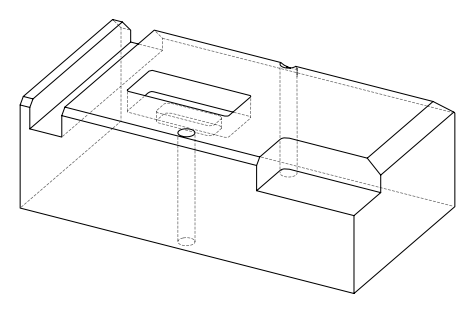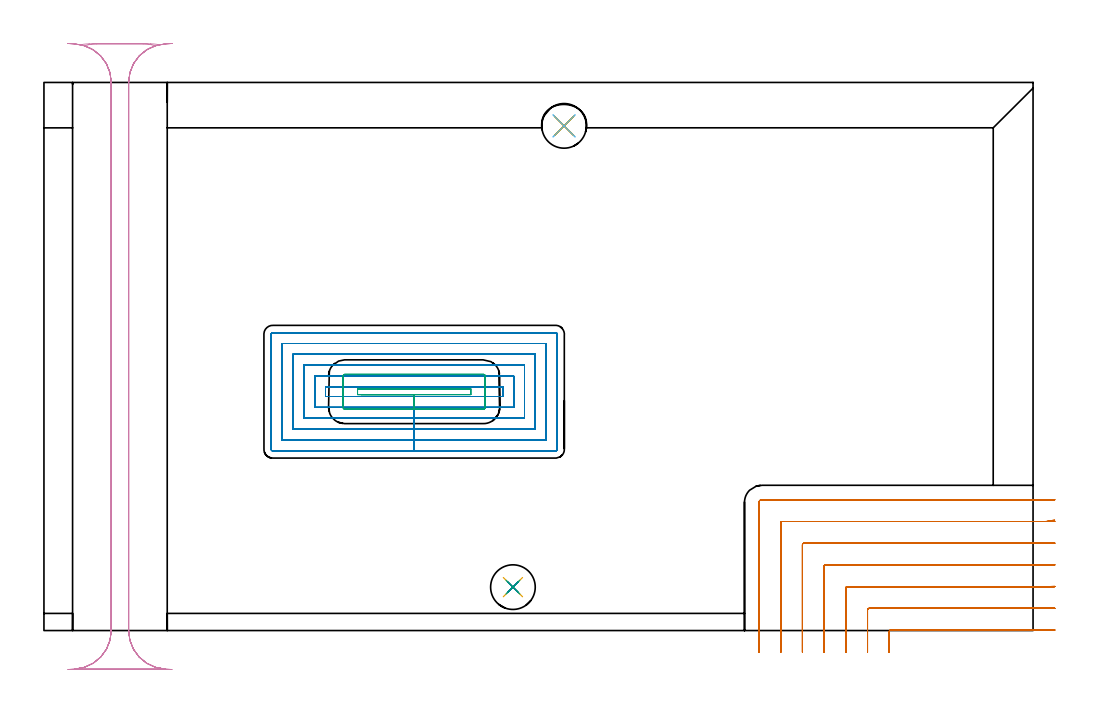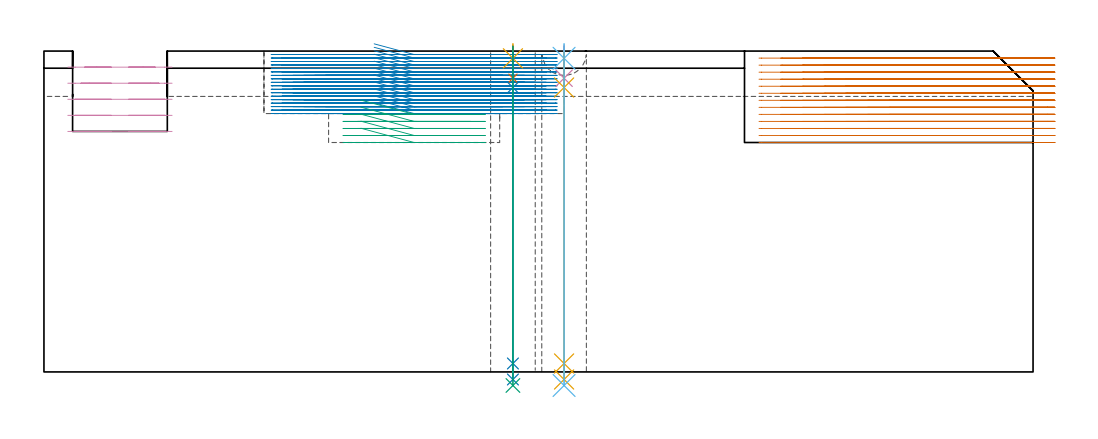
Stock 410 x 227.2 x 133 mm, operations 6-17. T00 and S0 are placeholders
(PLAN: 17 operations, 11 tool changes, 128.1 min)
(1 AREA_MILL | FG_CHAMFER_SURFACE | UGT0205_001 | 0.48 min | 416 mm3)
(2 AREA_MILL_1 | FG_CHAMFER_SURFACE_1 | UGT0205_001 | 0.87 min | 3470 mm3)
(3 AREA_MILL_2 | FG_CHAMFER_SURFACE_2 | UGT0205_001 | 7.85 min | 23693 mm3)
(4 AREA_MILL_3 | FG_CHAMFER_SURFACE_3 | UGT0205_001 | 5.93 min | 6257 mm3)
(5 AREA_MILL_4 | FG_CHAMFER_SURFACE_4 | UGT0205_001 | 19.88 min | 63037 mm3)
(6 MILL_CORNER_NOTCH_RECTANGULAR | CORNER_NOTCH_RECTANGULAR | NXT0201_011 | Follow Part, ap 3, ae 75% | 26.5 min | 271408 mm3)
(7 MILL_RECTANGULAR_POCKET | POCKET_RECTANGULAR_STRAIGHT | NXT0201_008 | Follow Part, ap 1.5, ae 75% | 55.02 min | 177069 mm3)
(8 MILL_RECTANGULAR_POCKET_1 | POCKET_RECTANGULAR_STRAIGHT_1 | NXT0201_011 | Follow Part, ap 3, ae 75% | 2.98 min | 22016 mm3)
(9 MILL_RECTANGULAR_SLOT | SLOT_RECTANGULAR | UGT0201_004 | Follow Part, ap 8, ae 75% | 6 min | 293626 mm3)
(10 SPOT_DRILL | STEP1HOLE | NXT0321_9005460120000 | 0.05 min | 189 mm3)
(11 SPOT_DRILL_1 | STEP1HOLE_1 | NXT0321_9005460120000 | 0.05 min | 111 mm3)
(12 DRILL_BLIND_HOLE_INTO_CENTER | STEP1HOLE | NXT0301_046 | 0.05 min | 360 mm3)
(13 GUN_DRILL_THROUGH_HOLE | STEP1HOLE | UGT0307_003 | 0.63 min | 4664 mm3)
(14 SPADE_DRILL_TO_ENLARGE_THROUGH_HOLE | STEP1HOLE | UGT0306_009 | 0.56 min | 30484 mm3)
(15 DRILL_BLIND_HOLE_INTO_CENTER_1 | STEP1HOLE_1 | NXT0301_046 | 0.05 min | 342 mm3)
(16 GUN_DRILL_THROUGH_HOLE_1 | STEP1HOLE_1 | UGT0307_003 | 0.63 min | 4654 mm3)
(17 SPADE_DRILL_TO_ENLARGE_THROUGH_HOLE_1 | STEP1HOLE_1 | UGT0306_009 | 0.56 min | 29953 mm3)
(TOOL UGT0205_001 | Chamfer Mill 20 x 3 x 45 deg. | D20 FL50 Z2)
(TOOL NXT0201_011 | ENDMILL 12mm [2P460-1200-NA 1630] | D12 FL38 Z6)
(TOOL NXT0201_008 | ENDMILL 6mm [2P460-0600-NA 1630] | D6 FL26 Z6)
(TOOL UGT0201_004 | End Mill 32 mm | D32 FL53 Z6)
(TOOL NXT0321_9005460120000 | NC Spot Drill, 142deg, 12mm, Carbide, Uncoated | D12 PA142 FL30 Z2)
(TOOL NXT0301_046 | Carbide Drill 7.5mm [860.1-0750-038A1-MM 2214] | D7.5 PA140 FL53 Z2)
(TOOL UGT0307_003 | Gun Drill 7 mm | D7 PA130 FL24 Z1)
(TOOL UGT0306_009 | Spade Drill 18.5mm | D18.5 PA132 FL10 Z2)
(OP 6 MILL_CORNER_NOTCH_RECTANGULAR)
G17 G21 G94 G90
T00 M6
G54
G17 G0 G90 X418.999 Y0.307 S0 M3
G43 Z143. H1
Z130.085
G94 G1 X416. Y0.222 F250.
G2 X414.472 Y0.2 R54. F500.
G1 X350.995
G3 X350.4 Y-0.395 R0.6
G1 Y-6.
Y-9. F250.
G0 Z143.
X418.998 Y9.328
Z130.085
G1 X416. Y9.226
G2 X414.472 Y9.2 R45. F500.
G1 X341.995
G3 X341.4 Y8.605 R0.6
G1 Y-6.
Y-9. F250.
G0 Z143.
X418.997 Y18.36
Z130.085
G1 X416. Y18.232
G2 X414.472 Y18.2 R36. F500.
G1 X332.996
G3 X332.4 Y17.604 R0.6
G1 Y-6.
Y-9. F250.
G0 Z143.
X418.995 Y27.413
Z130.085
G1 X416. Y27.243
G2 X414.472 Y27.2 R27. F500.
G1 X323.996
G3 X323.4 Y26.604 R0.6
G1 Y-6.
Y-9. F250.
G0 Z143.
X418.989 Y36.52
Z130.085
G1 X416. Y36.265
G2 X414.472 Y36.2 R18. F500.
G1 X314.996
G3 X314.4 Y35.604 R0.6
G1 Y-6.
Y-9. F250.
G0 Z143.
X418.956 Y45.84
Z130.085
G1 X416. Y45.331
G2 X414.472 Y45.2 R9. F500.
G1 X305.996
G3 X305.4 Y44.604 R0.6
G1 Y-6.
Y-9. F250.
G0 Z143.
X417.472 Y54.2
Z130.085
G1 X414.472
X297.5 F500.
G3 X296.4 Y53.1 R1.1
G1 Y-6.
Y-9. F250.
G0 Z143.
X418.999 Y0.307
Z127.169
G1 X416. Y0.222
G2 X414.472 Y0.2 R54. F500.
G1 X350.995
G3 X350.4 Y-0.395 R0.6
G1 Y-6.
Y-9. F250.
G0 Z143.
X418.998 Y9.328
Z127.169
G1 X416. Y9.226
G2 X414.472 Y9.2 R45. F500.
G1 X341.995
G3 X341.4 Y8.605 R0.6
G1 Y-6.
Y-9. F250.
G0 Z143.
X418.997 Y18.36
Z127.169
G1 X416. Y18.232
G2 X414.472 Y18.2 R36. F500.
G1 X332.996
G3 X332.4 Y17.604 R0.6
G1 Y-6.
Y-9. F250.
G0 Z143.
X418.995 Y27.413
Z127.169
G1 X416. Y27.243
G2 X414.472 Y27.2 R27. F500.
G1 X323.996
G3 X323.4 Y26.604 R0.6
G1 Y-6.
Y-9. F250.
G0 Z143.
X418.989 Y36.52
Z127.169
G1 X416. Y36.265
G2 X414.472 Y36.2 R18. F500.
G1 X314.996
G3 X314.4 Y35.604 R0.6
G1 Y-6.
Y-9. F250.
G0 Z143.
X418.956 Y45.84
Z127.169
G1 X416. Y45.331
G2 X414.472 Y45.2 R9. F500.
G1 X305.996
G3 X305.4 Y44.604 R0.6
G1 Y-6.
Y-9. F250.
G0 Z143.
X417.472 Y54.2
Z127.169
G1 X414.472
X297.5 F500.
G3 X296.4 Y53.1 R1.1
G1 Y-6.
Y-9. F250.
G0 Z143.
X419. Y0.257
Z124.254
G1 X416. Y0.207
G2 X415.11 Y0.2 R54. F500.
G1 X350.995
G3 X350.4 Y-0.395 R0.6
G1 Y-6.
Y-9. F250.
G0 Z143.
X418.999 Y9.268
Z124.254
G1 X416. Y9.209
G2 X415.11 Y9.2 R45. F500.
G1 X341.995
G3 X341.4 Y8.605 R0.6
G1 Y-6.
Y-9. F250.
G0 Z143.
X418.999 Y18.285
Z124.254
G1 X416. Y18.211
G2 X415.11 Y18.2 R36. F500.
G1 X332.996
G3 X332.4 Y17.604 R0.6
G1 Y-6.
Y-9. F250.
G0 Z143.
X418.998 Y27.314
Z124.254
G1 X416. Y27.215
G2 X415.11 Y27.2 R27. F500.
G1 X323.996
G3 X323.4 Y26.604 R0.6
G1 Y-6.
Y-9. F250.
G0 Z143.
X418.996 Y36.37
Z124.254
G1 X416. Y36.222
G2 X415.11 Y36.2 R18. F500.
G1 X314.996
G3 X314.4 Y35.604 R0.6
G1 Y-6.
Y-9. F250.
G0 Z143.
X418.985 Y45.541
Z124.254
G1 X416. Y45.244
G2 X415.11 Y45.2 R9. F500.
G1 X305.996
G3 X305.4 Y44.604 R0.6
G1 Y-6.
Y-9. F250.
G0 Z143.
X418.11 Y54.2
Z124.254
G1 X415.11
X297.5 F500.
G3 X296.4 Y53.1 R1.1
G1 Y-6.
Y-9. F250.
G0 Z143.
X419. Y0.2
Z121.338
G1 X416.
X350.995 F500.
G3 X350.4 Y-0.395 R0.6
G1 Y-6.
Y-9. F250.
G0 Z143.
X419. Y9.2
Z121.338
G1 X416.
X341.995 F500.
G3 X341.4 Y8.605 R0.6
G1 Y-6.
Y-9. F250.
G0 Z143.
X419. Y18.2
Z121.338
G1 X416.
X332.996 F500.
G3 X332.4 Y17.604 R0.6
G1 Y-6.
Y-9. F250.
G0 Z143.
X419. Y27.2
Z121.338
G1 X416.
X332.996 F500.
X323.996
G3 X323.4 Y26.604 R0.6
G1 Y-6.
Y-9. F250.
G0 Z143.
X419. Y36.2
Z121.338
G1 X416.
X323.996 F500.
X314.996
G3 X314.4 Y35.604 R0.6
G1 Y-6.
Y-9. F250.
G0 Z143.
X419. Y45.201
Z121.338
G1 X416. Y45.2
X314.996 F500.
X305.996
G3 X305.4 Y44.604 R0.6
G1 Y-6.
Y-9. F250.
G0 Z143.
X418.997 Y54.2
Z121.338
G1 X415.997
X297.5 F500.
G3 X296.4 Y53.1 R1.1
G1 Y-6.
Y-9. F250.
G0 Z143.
X419. Y0.2
Z118.423
G1 X416.
X350.995 F500.
G3 X350.4 Y-0.395 R0.6
G1 Y-6.
Y-9. F250.
G0 Z143.
X419. Y9.2
Z118.423
G1 X416.
X341.995 F500.
G3 X341.4 Y8.605 R0.6
G1 Y-6.
Y-9. F250.
G0 Z143.
X419. Y18.2
Z118.423
G1 X416.
X332.996 F500.
G3 X332.4 Y17.604 R0.6
G1 Y-6.
Y-9. F250.
G0 Z143.
X419. Y27.2
Z118.423
G1 X416.
X323.996 F500.
G3 X323.4 Y26.604 R0.6
G1 Y-6.
Y-9. F250.
G0 Z143.
X419. Y36.2
Z118.423
G1 X416.
X314.996 F500.
G3 X314.4 Y35.604 R0.6
G1 Y-6.
Y-9. F250.
G0 Z143.
X419. Y45.2
Z118.423
G1 X416.
X305.996 F500.
G3 X305.4 Y44.604 R0.6
G1 Y-6.
Y-9. F250.
G0 Z143.
X419. Y54.2
Z118.423
G1 X416.
X297.5 F500.
G3 X296.4 Y53.1 R1.1
G1 Y-6.
Y-9. F250.
G0 Z143.
X419. Y0.2
Z115.508
G1 X416.
X350.995 F500.
G3 X350.4 Y-0.395 R0.6
G1 Y-6.
Y-9. F250.
G0 Z143.
X419. Y9.2
Z115.508
G1 X416.
X341.995 F500.
G3 X341.4 Y8.605 R0.6
G1 Y-6.
Y-9. F250.
G0 Z143.
X419. Y18.2
Z115.508
G1 X416.
X332.996 F500.
G3 X332.4 Y17.604 R0.6
G1 Y-6.
Y-9. F250.
G0 Z143.
X419. Y27.2
Z115.508
G1 X416.
X323.996 F500.
G3 X323.4 Y26.604 R0.6
G1 Y-6.
Y-9. F250.
G0 Z143.
X419. Y36.2
Z115.508
G1 X416.
X314.996 F500.
G3 X314.4 Y35.604 R0.6
G1 Y-6.
Y-9. F250.
G0 Z143.
X419. Y45.2
Z115.508
G1 X416.
X305.996 F500.
G3 X305.4 Y44.604 R0.6
G1 Y-6.
Y-9. F250.
G0 Z143.
X419. Y54.2
Z115.508
G1 X416.
X297.5 F500.
G3 X296.4 Y53.1 R1.1
G1 Y-6.
Y-9. F250.
G0 Z143.
X419. Y0.2
Z112.592
G1 X416.
X350.995 F500.
G3 X350.4 Y-0.395 R0.6
G1 Y-6.
Y-9. F250.
G0 Z143.
X419. Y9.2
Z112.592
G1 X416.
X341.995 F500.
G3 X341.4 Y8.605 R0.6
G1 Y-6.
Y-9. F250.
G0 Z143.
X419. Y18.2
Z112.592
G1 X416.
X332.996 F500.
G3 X332.4 Y17.604 R0.6
G1 Y-6.
Y-9. F250.
G0 Z143.
X419. Y27.2
Z112.592
G1 X416.
X323.996 F500.
G3 X323.4 Y26.604 R0.6
G1 Y-6.
Y-9. F250.
G0 Z143.
X419. Y36.2
Z112.592
G1 X416.
X314.996 F500.
G3 X314.4 Y35.604 R0.6
G1 Y-6.
Y-9. F250.
G0 Z143.
X419. Y45.2
Z112.592
G1 X416.
X305.996 F500.
G3 X305.4 Y44.604 R0.6
G1 Y-6.
Y-9. F250.
G0 Z143.
X419. Y54.2
Z112.592
G1 X416.
X297.5 F500.
G3 X296.4 Y53.1 R1.1
G1 Y-6.
Y-9. F250.
G0 Z143.
X419. Y0.2
Z109.677
G1 X416.
X350.995 F500.
G3 X350.4 Y-0.395 R0.6
G1 Y-6.
Y-9. F250.
G0 Z143.
X419. Y9.2
Z109.677
G1 X416.
X341.995 F500.
G3 X341.4 Y8.605 R0.6
G1 Y-6.
Y-9. F250.
G0 Z143.
X419. Y18.2
Z109.677
G1 X416.
X332.996 F500.
G3 X332.4 Y17.604 R0.6
G1 Y-6.
Y-9. F250.
G0 Z143.
X419. Y27.2
Z109.677
G1 X416.
X323.996 F500.
G3 X323.4 Y26.604 R0.6
G1 Y-6.
Y-9. F250.
G0 Z143.
X419. Y36.2
Z109.677
G1 X416.
X314.996 F500.
G3 X314.4 Y35.604 R0.6
G1 Y-6.
Y-9. F250.
G0 Z143.
X419. Y45.2
Z109.677
G1 X416.
X305.996 F500.
G3 X305.4 Y44.604 R0.6
G1 Y-6.
Y-9. F250.
G0 Z143.
X419. Y54.2
Z109.677
G1 X416.
X297.5 F500.
G3 X296.4 Y53.1 R1.1
G1 Y-6.
Y-9. F250.
G0 Z143.
X419. Y0.2
Z106.762
G1 X416.
X350.995 F500.
G3 X350.4 Y-0.395 R0.6
G1 Y-6.
Y-9. F250.
G0 Z143.
X419. Y9.2
Z106.762
G1 X416.
X341.995 F500.
G3 X341.4 Y8.605 R0.6
G1 Y-6.
Y-9. F250.
G0 Z143.
X419. Y18.2
Z106.762
G1 X416.
X332.996 F500.
G3 X332.4 Y17.604 R0.6
G1 Y-6.
Y-9. F250.
G0 Z143.
X419. Y27.2
Z106.762
G1 X416.
X323.996 F500.
G3 X323.4 Y26.604 R0.6
G1 Y-6.
Y-9. F250.
G0 Z143.
X419. Y36.2
Z106.762
G1 X416.
X314.996 F500.
G3 X314.4 Y35.604 R0.6
G1 Y-6.
Y-9. F250.
G0 Z143.
X419. Y45.2
Z106.762
G1 X416.
X305.996 F500.
G3 X305.4 Y44.604 R0.6
G1 Y-6.
Y-9. F250.
G0 Z143.
X419. Y54.2
Z106.762
G1 X416.
X297.5 F500.
G3 X296.4 Y53.1 R1.1
G1 Y-6.
Y-9. F250.
G0 Z143.
X419. Y0.2
Z103.846
G1 X416.
X350.995 F500.
G3 X350.4 Y-0.395 R0.6
G1 Y-6.
Y-9. F250.
G0 Z143.
X419. Y9.2
Z103.846
G1 X416.
X341.995 F500.
G3 X341.4 Y8.605 R0.6
G1 Y-6.
Y-9. F250.
G0 Z143.
X419. Y18.2
Z103.846
G1 X416.
X332.996 F500.
G3 X332.4 Y17.604 R0.6
G1 Y-6.
Y-9. F250.
G0 Z143.
X419. Y27.2
Z103.846
G1 X416.
X323.996 F500.
G3 X323.4 Y26.604 R0.6
G1 Y-6.
Y-9. F250.
G0 Z143.
X419. Y36.2
Z103.846
G1 X416.
X314.996 F500.
G3 X314.4 Y35.604 R0.6
G1 Y-6.
Y-9. F250.
G0 Z143.
X419. Y45.2
Z103.846
G1 X416.
X305.996 F500.
G3 X305.4 Y44.604 R0.6
G1 Y-6.
Y-9. F250.
G0 Z143.
X419. Y54.2
Z103.846
G1 X416.
X297.5 F500.
G3 X296.4 Y53.1 R1.1
G1 Y-6.
Y-9. F250.
G0 Z143.
X419. Y0.2
Z100.931
G1 X416.
X350.995 F500.
G3 X350.4 Y-0.395 R0.6
G1 Y-6.
Y-9. F250.
G0 Z143.
X419. Y9.2
Z100.931
G1 X416.
X341.995 F500.
G3 X341.4 Y8.605 R0.6
G1 Y-6.
Y-9. F250.
G0 Z143.
X419. Y18.2
Z100.931
G1 X416.
X332.996 F500.
G3 X332.4 Y17.604 R0.6
G1 Y-6.
Y-9. F250.
G0 Z143.
X419. Y27.2
Z100.931
G1 X416.
X323.996 F500.
G3 X323.4 Y26.604 R0.6
G1 Y-6.
Y-9. F250.
G0 Z143.
X419. Y36.2
Z100.931
G1 X416.
X314.996 F500.
G3 X314.4 Y35.604 R0.6
G1 Y-6.
Y-9. F250.
G0 Z143.
X419. Y45.2
Z100.931
G1 X416.
X305.996 F500.
G3 X305.4 Y44.604 R0.6
G1 Y-6.
Y-9. F250.
G0 Z143.
X419. Y54.2
Z100.931
G1 X416.
X297.5 F500.
G3 X296.4 Y53.1 R1.1
G1 Y-6.
Y-9. F250.
G0 Z143.
X419. Y0.2
Z98.015
G1 X416.
X350.995 F500.
G3 X350.4 Y-0.395 R0.6
G1 Y-6.
Y-9. F250.
G0 Z143.
X419. Y9.2
Z98.015
G1 X416.
X341.995 F500.
G3 X341.4 Y8.605 R0.6
G1 Y-6.
Y-9. F250.
G0 Z143.
X419. Y18.2
Z98.015
G1 X416.
X332.996 F500.
G3 X332.4 Y17.604 R0.6
G1 Y-6.
Y-9. F250.
G0 Z143.
X419. Y27.2
Z98.015
G1 X416.
X323.996 F500.
G3 X323.4 Y26.604 R0.6
G1 Y-6.
Y-9. F250.
G0 Z143.
X419. Y36.2
Z98.015
G1 X416.
X314.996 F500.
G3 X314.4 Y35.604 R0.6
G1 Y-6.
Y-9. F250.
G0 Z143.
X419. Y45.2
Z98.015
G1 X416.
X305.996 F500.
G3 X305.4 Y44.604 R0.6
G1 Y-6.
Y-9. F250.
G0 Z143.
X419. Y54.2
Z98.015
G1 X416.
X297.5 F500.
G3 X296.4 Y53.1 R1.1
G1 Y-6.
Y-9. F250.
G0 Z143.
X419. Y0.2
Z95.1
G1 X416.
X350.995 F500.
G3 X350.4 Y-0.395 R0.6
G1 Y-6.
Y-9. F250.
G0 Z143.
X419. Y9.2
Z95.1
G1 X416.
X341.995 F500.
G3 X341.4 Y8.605 R0.6
G1 Y-6.
Y-9. F250.
G0 Z143.
X419. Y18.2
Z95.1
G1 X416.
X332.996 F500.
G3 X332.4 Y17.604 R0.6
G1 Y-6.
Y-9. F250.
G0 Z143.
X419. Y27.2
Z95.1
G1 X416.
X323.996 F500.
G3 X323.4 Y26.604 R0.6
G1 Y-6.
Y-9. F250.
G0 Z143.
X419. Y36.2
Z95.1
G1 X416.
X314.996 F500.
G3 X314.4 Y35.604 R0.6
G1 Y-6.
Y-9. F250.
G0 Z143.
X419. Y45.2
Z95.1
G1 X416.
X305.996 F500.
G3 X305.4 Y44.604 R0.6
G1 Y-6.
Y-9. F250.
G0 Z143.
X419. Y54.2
Z95.1
G1 X416.
X297.5 F500.
G3 X296.4 Y53.1 R1.1
G1 Y-6.
Y-9. F250.
G0 Z143.
M5
M2
(OP 7 MILL_RECTANGULAR_POCKET)
G17 G21 G94 G90
T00 M6
G54
G17 G0 G90 X136.884 Y97. S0 M3
G43 Z143. H1
Z136.
G94 G1 X153.45 Z131.561 F250.
X190.2 F500.
Y101.
X116.7
Y97.
X153.45
Y92.5
X194.7
Y105.5
X112.2
Y92.5
X153.45
Y88.
X199.2
Y110.
X107.7
Y88.
X153.45
Y83.5
X203.7
Y114.5
X103.2
Y83.5
X153.45
Y79.
X208.2
Y119.
X98.7
Y79.
X153.45
Y74.5
X212.1
G3 X212.7 Y75.1 R0.6
G1 Y122.9
G3 X212.1 Y123.5 R0.6
G1 X94.8
G3 X94.2 Y122.9 R0.6
G1 Y75.1
G3 X94.8 Y74.5 R0.6
G1 X153.45
X154.45
G0 X136.884 Y97. Z134.561
G1 X153.45 Z130.122 F250.
X190.2 F500.
Y101.
X116.7
Y97.
X153.45
Y92.5
X194.7
Y105.5
X112.2
Y92.5
X153.45
Y88.
X199.2
Y110.
X107.7
Y88.
X153.45
Y83.5
X203.7
Y114.5
X103.2
Y83.5
X153.45
Y79.
X208.2
Y119.
X98.7
Y79.
X153.45
Y74.5
X212.1
G3 X212.7 Y75.1 R0.6
G1 Y122.9
G3 X212.1 Y123.5 R0.6
G1 X94.8
G3 X94.2 Y122.9 R0.6
G1 Y75.1
G3 X94.8 Y74.5 R0.6
G1 X153.45
X154.45
G0 X136.884 Y97. Z133.122
G1 X153.45 Z128.683 F250.
X190.2 F500.
Y101.
X116.7
Y97.
X153.45
Y92.5
X194.7
Y105.5
X112.2
Y92.5
X153.45
Y88.
X199.2
Y110.
X107.7
Y88.
X153.45
Y83.5
X203.7
Y114.5
X103.2
Y83.5
X153.45
Y79.
X208.2
Y119.
X98.7
Y79.
X153.45
Y74.5
X212.1
G3 X212.7 Y75.1 R0.6
G1 Y122.9
G3 X212.1 Y123.5 R0.6
G1 X94.8
G3 X94.2 Y122.9 R0.6
G1 Y75.1
G3 X94.8 Y74.5 R0.6
G1 X153.45
X154.45
G0 X136.884 Y97. Z131.683
G1 X153.45 Z127.244 F250.
X190.2 F500.
Y101.
X116.7
Y97.
X153.45
Y92.5
X194.7
Y105.5
X112.2
Y92.5
X153.45
Y88.
X199.2
Y110.
X107.7
Y88.
X153.45
Y83.5
X203.7
Y114.5
X103.2
Y83.5
X153.45
Y79.
X208.2
Y119.
X98.7
Y79.
X153.45
Y74.5
X212.1
G3 X212.7 Y75.1 R0.6
G1 Y122.9
G3 X212.1 Y123.5 R0.6
G1 X94.8
G3 X94.2 Y122.9 R0.6
G1 Y75.1
G3 X94.8 Y74.5 R0.6
G1 X153.45
X154.45
G0 X136.884 Y97. Z130.244
G1 X153.45 Z125.805 F250.
X190.2 F500.
Y101.
X116.7
Y97.
X153.45
Y92.5
X194.7
Y105.5
X112.2
Y92.5
X153.45
Y88.
X199.2
Y110.
X107.7
Y88.
X153.45
Y83.5
X203.7
Y114.5
X103.2
Y83.5
X153.45
Y79.
X208.2
Y119.
X98.7
Y79.
X153.45
Y74.5
X212.1
G3 X212.7 Y75.1 R0.6
G1 Y122.9
G3 X212.1 Y123.5 R0.6
G1 X94.8
G3 X94.2 Y122.9 R0.6
G1 Y75.1
G3 X94.8 Y74.5 R0.6
G1 X153.45
X154.45
G0 X136.884 Y97. Z128.805
G1 X153.45 Z124.367 F250.
X190.2 F500.
Y101.
X116.7
Y97.
X153.45
Y92.5
X194.7
Y105.5
X112.2
Y92.5
X153.45
Y88.
X199.2
Y110.
X107.7
Y88.
X153.45
Y83.5
X203.7
Y114.5
X103.2
Y83.5
X153.45
Y79.
X208.2
Y119.
X98.7
Y79.
X153.45
Y74.5
X212.1
G3 X212.7 Y75.1 R0.6
G1 Y122.9
G3 X212.1 Y123.5 R0.6
G1 X94.8
G3 X94.2 Y122.9 R0.6
G1 Y75.1
G3 X94.8 Y74.5 R0.6
G1 X153.45
X154.45
G0 X136.884 Y97. Z127.367
G1 X153.45 Z122.928 F250.
X190.2 F500.
Y101.
X116.7
Y97.
X153.45
Y92.5
X194.7
Y105.5
X112.2
Y92.5
X153.45
Y88.
X199.2
Y110.
X107.7
Y88.
X153.45
Y83.5
X203.7
Y114.5
X103.2
Y83.5
X153.45
Y79.
X208.2
Y119.
X98.7
Y79.
X153.45
Y74.5
X212.1
G3 X212.7 Y75.1 R0.6
G1 Y122.9
G3 X212.1 Y123.5 R0.6
G1 X94.8
G3 X94.2 Y122.9 R0.6
G1 Y75.1
G3 X94.8 Y74.5 R0.6
G1 X153.45
X154.45
G0 X136.884 Y97. Z125.928
G1 X153.45 Z121.489 F250.
X190.2 F500.
Y101.
X116.7
Y97.
X153.45
Y92.5
X194.7
Y105.5
X112.2
Y92.5
X153.45
Y88.
X199.2
Y110.
X107.7
Y88.
X153.45
Y83.5
X203.7
Y114.5
X103.2
Y83.5
X153.45
Y79.
X208.2
Y119.
X98.7
Y79.
X153.45
Y74.5
X212.1
G3 X212.7 Y75.1 R0.6
G1 Y122.9
G3 X212.1 Y123.5 R0.6
G1 X94.8
G3 X94.2 Y122.9 R0.6
G1 Y75.1
G3 X94.8 Y74.5 R0.6
G1 X153.45
X154.45
G0 X136.884 Y97. Z124.489
G1 X153.45 Z120.05 F250.
X190.2 F500.
Y101.
X116.7
Y97.
X153.45
Y92.5
X194.7
Y105.5
X112.2
Y92.5
X153.45
Y88.
X199.2
Y110.
X107.7
Y88.
X153.45
Y83.5
X203.7
Y114.5
X103.2
Y83.5
X153.45
Y79.
X208.2
Y119.
X98.7
Y79.
X153.45
Y74.5
X212.1
G3 X212.7 Y75.1 R0.6
G1 Y122.9
G3 X212.1 Y123.5 R0.6
G1 X94.8
G3 X94.2 Y122.9 R0.6
G1 Y75.1
G3 X94.8 Y74.5 R0.6
G1 X153.45
X154.45
G0 X136.884 Y97. Z123.05
G1 X153.45 Z118.611 F250.
X190.2 F500.
Y101.
X116.7
Y97.
X153.45
Y92.5
X194.7
Y105.5
X112.2
Y92.5
X153.45
Y88.
X199.2
Y110.
X107.7
Y88.
X153.45
Y83.5
X203.7
Y114.5
X103.2
Y83.5
X153.45
Y79.
X208.2
Y119.
X98.7
Y79.
X153.45
Y74.5
X212.1
G3 X212.7 Y75.1 R0.6
G1 Y122.9
G3 X212.1 Y123.5 R0.6
G1 X94.8
G3 X94.2 Y122.9 R0.6
G1 Y75.1
G3 X94.8 Y74.5 R0.6
G1 X153.45
X154.45
G0 X136.884 Y97. Z121.611
G1 X153.45 Z117.172 F250.
X190.2 F500.
Y101.
X116.7
Y97.
X153.45
Y92.5
X194.7
Y105.5
X112.2
Y92.5
X153.45
Y88.
X199.2
Y110.
X107.7
Y88.
X153.45
Y83.5
X203.7
Y114.5
X103.2
Y83.5
X153.45
Y79.
X208.2
Y119.
X98.7
Y79.
X153.45
Y74.5
X212.1
G3 X212.7 Y75.1 R0.6
G1 Y122.9
G3 X212.1 Y123.5 R0.6
G1 X94.8
G3 X94.2 Y122.9 R0.6
G1 Y75.1
G3 X94.8 Y74.5 R0.6
G1 X153.45
X154.45
G0 X136.884 Y97. Z120.172
G1 X153.45 Z115.733 F250.
X190.2 F500.
Y101.
X116.7
Y97.
X153.45
Y92.5
X194.7
Y105.5
X112.2
Y92.5
X153.45
Y88.
X199.2
Y110.
X107.7
Y88.
X153.45
Y83.5
X203.7
Y114.5
X103.2
Y83.5
X153.45
Y79.
X208.2
Y119.
X98.7
Y79.
X153.45
Y74.5
X212.1
G3 X212.7 Y75.1 R0.6
G1 Y122.9
G3 X212.1 Y123.5 R0.6
G1 X94.8
G3 X94.2 Y122.9 R0.6
G1 Y75.1
G3 X94.8 Y74.5 R0.6
G1 X153.45
X154.45
G0 X136.884 Y97. Z118.733
G1 X153.45 Z114.294 F250.
X190.2 F500.
Y101.
X116.7
Y97.
X153.45
Y92.5
X194.7
Y105.5
X112.2
Y92.5
X153.45
Y88.
X199.2
Y110.
X107.7
Y88.
X153.45
Y83.5
X203.7
Y114.5
X103.2
Y83.5
X153.45
Y79.
X208.2
Y119.
X98.7
Y79.
X153.45
Y74.5
X212.1
G3 X212.7 Y75.1 R0.6
G1 Y122.9
G3 X212.1 Y123.5 R0.6
G1 X94.8
G3 X94.2 Y122.9 R0.6
G1 Y75.1
G3 X94.8 Y74.5 R0.6
G1 X153.45
X154.45
G0 X136.884 Y97. Z117.294
G1 X153.45 Z112.856 F250.
X190.2 F500.
Y101.
X116.7
Y97.
X153.45
Y92.5
X194.7
Y105.5
X112.2
Y92.5
X153.45
Y88.
X199.2
Y110.
X107.7
Y88.
X153.45
Y83.5
X203.7
Y114.5
X103.2
Y83.5
X153.45
Y79.
X208.2
Y119.
X98.7
Y79.
X153.45
Y74.5
X212.1
G3 X212.7 Y75.1 R0.6
G1 Y122.9
G3 X212.1 Y123.5 R0.6
G1 X94.8
G3 X94.2 Y122.9 R0.6
G1 Y75.1
G3 X94.8 Y74.5 R0.6
G1 X153.45
X154.45
G0 X136.884 Y97. Z115.856
G1 X153.45 Z111.417 F250.
X190.2 F500.
Y101.
X116.7
Y97.
X153.45
Y92.5
X194.7
Y105.5
X112.2
Y92.5
X153.45
Y88.
X199.2
Y110.
X107.7
Y88.
X153.45
Y83.5
X203.7
Y114.5
X103.2
Y83.5
X153.45
Y79.
X208.2
Y119.
X98.7
Y79.
X153.45
Y74.5
X212.1
G3 X212.7 Y75.1 R0.6
G1 Y122.9
G3 X212.1 Y123.5 R0.6
G1 X94.8
G3 X94.2 Y122.9 R0.6
G1 Y75.1
G3 X94.8 Y74.5 R0.6
G1 X153.45
X154.45
G0 X136.884 Y97. Z114.417
G1 X153.45 Z109.978 F250.
X190.2 F500.
Y101.
X116.7
Y97.
X153.45
Y92.5
X194.7
Y105.5
X112.2
Y92.5
X153.45
Y88.
X199.2
Y110.
X107.7
Y88.
X153.45
Y83.5
X203.7
Y114.5
X103.2
Y83.5
X153.45
Y79.
X208.2
Y119.
X98.7
Y79.
X153.45
Y74.5
X212.1
G3 X212.7 Y75.1 R0.6
G1 Y122.9
G3 X212.1 Y123.5 R0.6
G1 X94.8
G3 X94.2 Y122.9 R0.6
G1 Y75.1
G3 X94.8 Y74.5 R0.6
G1 X153.45
X154.45
G0 X136.884 Y97. Z112.978
G1 X153.45 Z108.539 F250.
X190.2 F500.
Y101.
X116.7
Y97.
X153.45
Y92.5
X194.7
Y105.5
X112.2
Y92.5
X153.45
Y88.
X199.2
Y110.
X107.7
Y88.
X153.45
Y83.5
X203.7
Y114.5
X103.2
Y83.5
X153.45
Y79.
X208.2
Y119.
X98.7
Y79.
X153.45
Y74.5
X212.1
G3 X212.7 Y75.1 R0.6
G1 Y122.9
G3 X212.1 Y123.5 R0.6
G1 X94.8
G3 X94.2 Y122.9 R0.6
G1 Y75.1
G3 X94.8 Y74.5 R0.6
G1 X153.45
X154.45
G0 X136.884 Y97. Z111.539
G1 X153.45 Z107.1 F250.
X190.2 F500.
Y101.
X116.7
Y97.
X153.45
Y92.5
X194.7
Y105.5
X112.2
Y92.5
X153.45
Y88.
X199.2
Y110.
X107.7
Y88.
X153.45
Y83.5
X203.7
Y114.5
X103.2
Y83.5
X153.45
Y79.
X208.2
Y119.
X98.7
Y79.
X153.45
Y74.5
X212.1
G3 X212.7 Y75.1 R0.6
G1 Y122.9
G3 X212.1 Y123.5 R0.6
G1 X94.8
G3 X94.2 Y122.9 R0.6
G1 Y75.1
G3 X94.8 Y74.5 R0.6
G1 X153.45
X154.45
G0 Z143.
M5
M2
(OP 8 MILL_RECTANGULAR_POCKET_1)
G17 G21 G94 G90
T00 M6
G54
G17 G0 G90 X131.374 Y97.8 S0 M3
G43 Z143. H1
Z112.677
G94 G1 X153.45 Z106.762 F250.
X176.9 F500.
Y100.2
X130.
Y97.8
X153.45
Y91.8
X182.2
G3 X182.9 Y92.5 R0.7
G1 Y105.5
G3 X182.2 Y106.2 R0.7
G1 X124.7
G3 X124. Y105.5 R0.7
G1 Y92.5
G3 X124.7 Y91.8 R0.7
G1 X153.45
X154.45
G0 X131.374 Y97.8 Z109.762
G1 X153.45 Z103.846 F250.
X176.9 F500.
Y100.2
X130.
Y97.8
X153.45
Y91.8
X182.2
G3 X182.9 Y92.5 R0.7
G1 Y105.5
G3 X182.2 Y106.2 R0.7
G1 X124.7
G3 X124. Y105.5 R0.7
G1 Y92.5
G3 X124.7 Y91.8 R0.7
G1 X153.45
X154.45
G0 X131.374 Y97.8 Z106.846
G1 X153.45 Z100.931 F250.
X176.9 F500.
Y100.2
X130.
Y97.8
X153.45
Y91.8
X182.2
G3 X182.9 Y92.5 R0.7
G1 Y105.5
G3 X182.2 Y106.2 R0.7
G1 X124.7
G3 X124. Y105.5 R0.7
G1 Y92.5
G3 X124.7 Y91.8 R0.7
G1 X153.45
X154.45
G0 X131.374 Y97.8 Z103.931
G1 X153.45 Z98.015 F250.
X176.9 F500.
Y100.2
X130.
Y97.8
X153.45
Y91.8
X182.2
G3 X182.9 Y92.5 R0.7
G1 Y105.5
G3 X182.2 Y106.2 R0.7
G1 X124.7
G3 X124. Y105.5 R0.7
G1 Y92.5
G3 X124.7 Y91.8 R0.7
G1 X153.45
X154.45
G0 X131.374 Y97.8 Z101.015
G1 X153.45 Z95.1 F250.
X176.9 F500.
Y100.2
X130.
Y97.8
X153.45
Y91.8
X182.2
G3 X182.9 Y92.5 R0.7
G1 Y105.5
G3 X182.2 Y106.2 R0.7
G1 X124.7
G3 X124. Y105.5 R0.7
G1 Y92.5
G3 X124.7 Y91.8 R0.7
G1 X153.45
X154.45
G0 Z143.
M5
M2
(OP 9 MILL_RECTANGULAR_SLOT)
G17 G21 G94 G90
T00 M6
G54
G17 G0 G90 X53.087 Y-16.157 S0 M3
G43 Z143. H0
Z126.34
G94 G1 X50.093 Y-15.968 F250.
G2 X35.1 Y0. R16. F500.
G1 Y227.2
G2 X46.052 Y242.383 R16.
G1 X46.062 Y242.411
G3 X41.1 Y243.2 R16.
G1 X21.9
G3 X16.939 Y242.411 R16.
G1 X16.948 Y242.383
G2 X27.9 Y227.2 R16.
G1 Y0.
G2 X12.91 Y-15.968 R16.
G1 X9.916 Y-16.157 F250.
G0 X53.115 Y-16.154 Z119.68
G1 X50.121 Y-15.97
G2 X35.1 Y0. R16. F500.
G1 Y227.2
G2 X47.613 Y242.815 R16.
G1 X47.619 Y242.845
G3 X44.266 Y243.2 R16.
G1 X18.736
G3 X15.382 Y242.844 R16.
G1 X15.388 Y242.815
G2 X27.9 Y227.2 R16.
G1 Y0.
G2 X12.879 Y-15.97 R16.
G1 X9.885 Y-16.154 F250.
G0 Z143.
Y243.354
Z113.02
G1 X12.879 Y243.17
G2 X27.9 Y227.2 R16. F500.
G1 Y0.
G2 X12.879 Y-15.97 R16.
G1 Y-16.
X50.121
Y-15.97
G2 X35.1 Y0. R16.
G1 Y227.2
G2 X50.121 Y243.17 R16.
G1 X53.115 Y243.354 F250.
G0 X9.885 Z106.36
G1 X12.879 Y243.17
G2 X27.9 Y227.2 R16. F500.
G1 Y0.
G2 X12.879 Y-15.97 R16.
G1 Y-16.
X50.121
Y-15.97
G2 X35.1 Y0. R16.
G1 Y227.2
G2 X50.121 Y243.17 R16.
G1 X53.115 Y243.354 F250.
G0 X9.885 Z99.7
G1 X12.879 Y243.17
G2 X27.9 Y227.2 R16. F500.
G1 Y0.
G2 X12.879 Y-15.97 R16.
G1 Y-16.
X50.121
Y-15.97
G2 X35.1 Y0. R16.
G1 Y227.2
G2 X50.121 Y243.17 R16.
G1 X53.115 Y243.354 F250.
G0 Z143.
M5
M2
(OP 10 SPOT_DRILL)
G17 G21 G94 G90
T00 M6
G54
G17 G0 G90 X194.4 Y18. S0 M3
G43 Z143. H0
G94 G81 G98 Z130. F250. R136.
G80
M5
M2
(OP 11 SPOT_DRILL_1)
G17 G21 G94 G90
T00 M6
G54
G17 G0 G90 X215.6 Y209.2 S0 M3
G43 Z143. H0
G94 G81 G98 Z130. F250. R136.
G80
M5
M2
(OP 12 DRILL_BLIND_HOLE_INTO_CENTER)
G17 G21 G94 G90
T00 M6
G54
G17 G0 G90 X194.4 Y18. S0 M3
G43 Z143. H1
G94 G81 G98 Z121.75 F250. R135.
G80
M5
M2
(OP 13 GUN_DRILL_THROUGH_HOLE)
G17 G21 G94 G90
T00 M6
G54
G17 G0 G90 X194.4 Y18. M8
G43 Z143. H0
Z132.736
S716 M3
G94 G1 Z117.892 F125. M26
G4 X.084
Z3.5 F250.
G4 X.084
Z-3.132 F125.
G4 X.084
M5
M9
G0 Z132.736
Z143.
M2
(OP 14 SPADE_DRILL_TO_ENLARGE_THROUGH_HOLE)
G17 G21 G94 G90
T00 M6
G54
G17 G0 G90 X194.4 Y18. S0 M3
G43 Z143. H0
G94 G73 G98 Z-5.618 F250. Q17.327 R135.
G80
M5
M2
(OP 15 DRILL_BLIND_HOLE_INTO_CENTER_1)
G17 G21 G94 G90
T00 M6
G54
G17 G0 G90 X215.6 Y209.2 S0 M3
G43 Z143. H1
G94 G81 G98 Z121.75 F250. R135.
G80
M5
M2
(OP 16 GUN_DRILL_THROUGH_HOLE_1)
G17 G21 G94 G90
T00 M6
G54
G17 G0 G90 X215.6 Y209.2 M8
G43 Z143. H0
Z132.736
S716 M3
G94 G1 Z117.892 F125. M26
G4 X.084
Z3.5 F250.
G4 X.084
Z-3.132 F125.
G4 X.084
M5
M9
G0 Z132.736
Z143.
M2
(OP 17 SPADE_DRILL_TO_ENLARGE_THROUGH_HOLE_1)
G17 G21 G94 G90
T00 M6
G54
G17 G0 G90 X215.6 Y209.2 S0 M3
G43 Z143. H0
G94 G73 G98 Z-5.618 F250. Q17.327 R135.
G80
M5
M2
